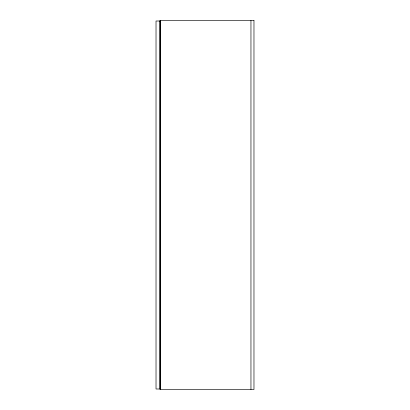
<?xml version="1.0" encoding="UTF-8"?>
<svg xmlns="http://www.w3.org/2000/svg" width="410" height="410" viewBox="0 0 410 410"><rect width="100%" height="100%" fill="white"/><g stroke="black" fill="none" stroke-linecap="round" stroke-linejoin="round"><path stroke-width="0.61" d="M250.956 20.5L250.956 389.5M160.387 20.5L160.387 389.5M253.974 20.5L160.049 20.5L160.049 389.5L253.974 389.5L253.974 20.5M159.879 21.002L156.025 21.002L156.025 388.998L159.879 388.998L159.879 21.002"/></g></svg>
